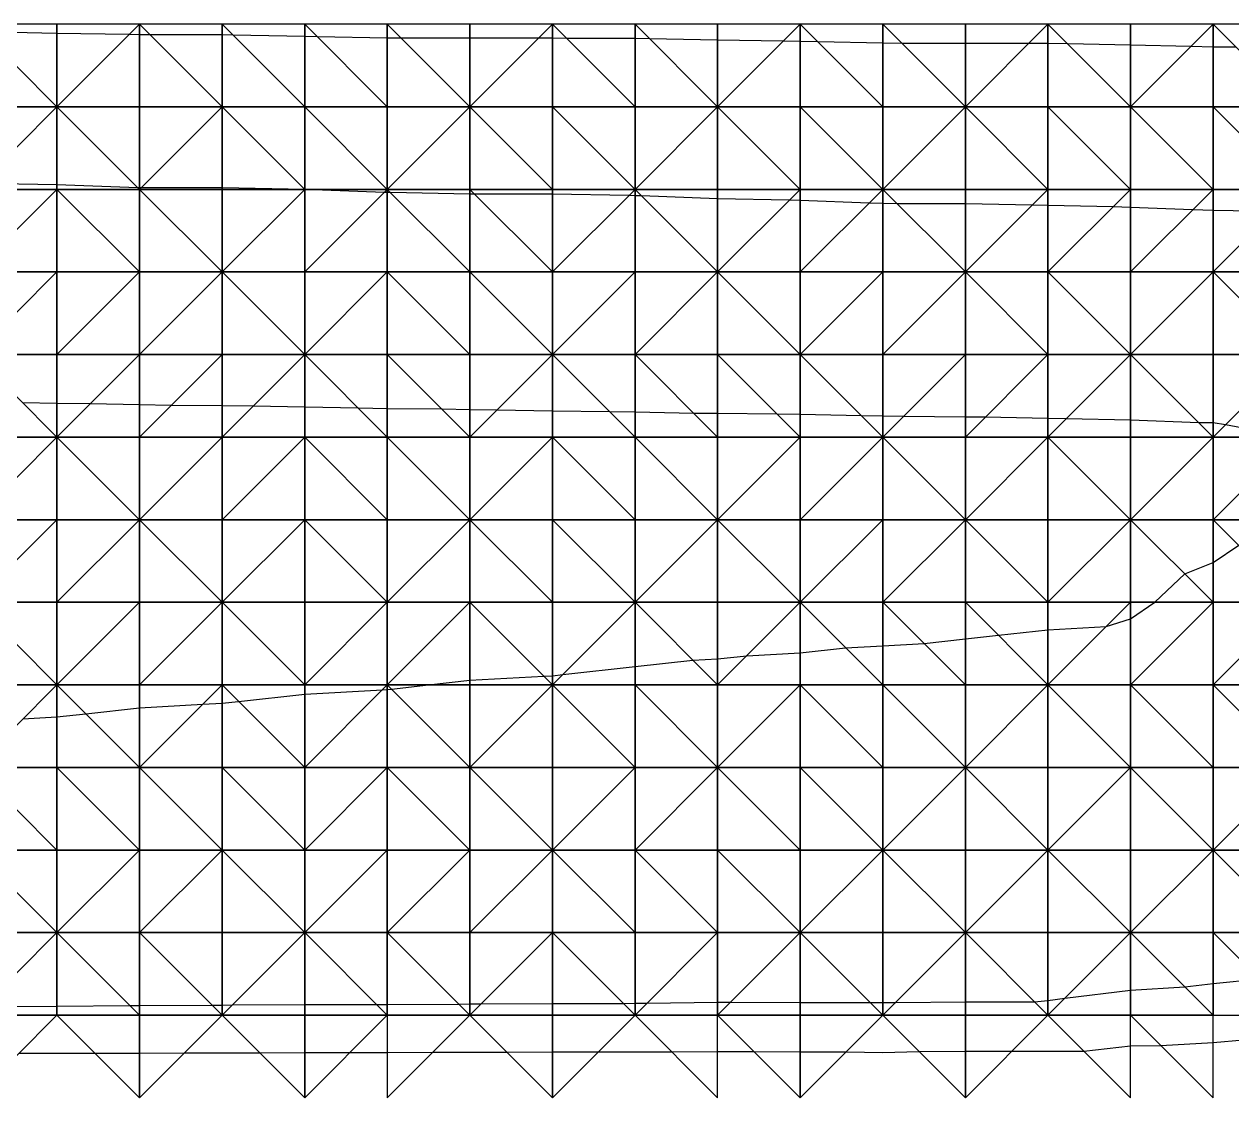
# Model space of a CAD drawing. Header units: metres. Extents: x 4732344 to 4732577, y 2266116 to 2266284.
# Drawn here: x 4732411.5 to 4732418.81, y 2266137.23 to 2266143.73 of the extents above; entities that cross this region are included whole.
import ezdxf

# ---------------------------------------------------------------- set-up
doc = ezdxf.new("R2010")
doc.units = ezdxf.units.M
doc.layers.add('TIN', color=5, linetype='Continuous')

msp = doc.modelspace()

# ---------------------------------------------------------------- linework, layer by layer
at = {"layer": 'lleno', "color": 3}
for points in [[(4732418.838, 2266143.591, 1327.8175), (4732418.698, 2266143.591, 1327.818), (4732418.5634, 2266143.5964, 1327.818), (4732418.198, 2266143.6035, 1327.8186), (4732417.818, 2266143.611, 1327.8192), (4732417.698, 2266143.6134, 1327.8194), (4732417.5804, 2266143.6134, 1327.8198), (4732417.198, 2266143.6134, 1327.821), (4732416.8156, 2266143.6134, 1327.8221), (4732416.698, 2266143.6156, 1327.8223), (4732416.3058, 2266143.6232, 1327.8228), (4732416.198, 2266143.6252, 1327.823), (4732416.0942, 2266143.6272, 1327.8232), (4732415.698, 2266143.6348, 1327.8238), (4732415.2862, 2266143.6428, 1327.8245), (4732415.198, 2266143.6445, 1327.8247), (4732414.7845, 2266143.6445, 1327.8261), (4732414.698, 2266143.6461, 1327.8262), (4732414.6131, 2266143.6461, 1327.8265), (4732414.198, 2266143.6461, 1327.8279), (4732413.7829, 2266143.6461, 1327.8292), (4732413.698, 2266143.6461, 1327.8294), (4732413.2749, 2266143.6541, 1327.83), (4732413.198, 2266143.6569, 1327.83), (4732412.764, 2266143.665, 1327.8308), (4732412.698, 2266143.6662, 1327.8309), (4732412.2628, 2266143.6662, 1327.8325), (4732412.198, 2266143.6662, 1327.8328), (4732412.1344, 2266143.6674, 1327.8329), (4732411.698, 2266143.6754, 1327.8338), (4732411.2452, 2266143.6838, 1327.8347)], [(4732419.0634, 2266142.5964, 1328.0058), (4732418.698, 2266142.6035, 1328.0064), (4732418.573, 2266142.606, 1328.0066), (4732418.198, 2266142.621, 1328.0065), (4732418.0922, 2266142.6252, 1328.0064), (4732417.698, 2266142.633, 1328.007), (4732417.6018, 2266142.6348, 1328.0071), (4732417.198, 2266142.6428, 1328.0076), (4732416.7862, 2266142.6428, 1328.0089), (4732416.698, 2266142.6445, 1328.009), (4732416.6147, 2266142.6477, 1328.009), (4732416.198, 2266142.6637, 1328.0088), (4732416.132, 2266142.665, 1328.0089), (4732415.698, 2266142.6733, 1328.0097), (4732415.238, 2266142.691, 1328.0096), (4732415.198, 2266142.6925, 1328.0096), (4732415.1603, 2266142.6933, 1328.0097), (4732414.698, 2266142.7022, 1328.0104), (4732414.2268, 2266142.7022, 1328.0119), (4732414.198, 2266142.7027, 1328.0119), (4732413.7172, 2266142.7118, 1328.0126), (4732413.698, 2266142.7125, 1328.0126), (4732413.6798, 2266142.7128, 1328.0126), (4732413.198, 2266142.731, 1328.0125), (4732412.698, 2266142.7403, 1328.0133), (4732412.2073, 2266142.7403, 1328.0151), (4732412.198, 2266142.7403, 1328.0152), (4732412.1886, 2266142.7404, 1328.0152), (4732411.698, 2266142.7583, 1328.0154), (4732411.2337, 2266142.7667, 1328.0161)], [(4732419.1702, 2266141.231, 1328.3276), (4732418.7726, 2266141.3056, 1328.3222), (4732418.698, 2266141.3169, 1328.3214), (4732418.6113, 2266141.3177, 1328.3216), (4732418.198, 2266141.3339, 1328.3214), (4732417.8086, 2266141.3416, 1328.3219), (4732417.698, 2266141.3437, 1328.3221), (4732417.3182, 2266141.3512, 1328.3226), (4732417.198, 2266141.3524, 1328.3229), (4732416.823, 2266141.356, 1328.3237), (4732416.698, 2266141.3585, 1328.3239), (4732416.5693, 2266141.3597, 1328.3241), (4732416.198, 2266141.3669, 1328.3246), (4732416.0594, 2266141.3696, 1328.3248), (4732415.698, 2266141.3732, 1328.3257), (4732415.5544, 2266141.3746, 1328.326), (4732415.198, 2266141.3815, 1328.3265), (4732415.0445, 2266141.3845, 1328.3267), (4732414.698, 2266141.3879, 1328.3275), (4732414.3615, 2266141.3945, 1328.3279), (4732414.198, 2266141.396, 1328.3283), (4732414.0297, 2266141.3993, 1328.3285), (4732413.698, 2266141.4026, 1328.3292), (4732413.523, 2266141.406, 1328.3295), (4732413.198, 2266141.4124, 1328.3299), (4732412.8855, 2266141.4185, 1328.3303), (4732412.698, 2266141.4203, 1328.3308), (4732412.3903, 2266141.4233, 1328.3316), (4732412.198, 2266141.4271, 1328.3318), (4732411.8999, 2266141.4329, 1328.3322), (4732411.698, 2266141.4349, 1328.3327), (4732411.4901, 2266141.4389, 1328.333)], [(4732418.3451, 2266140.231, 1328.3041), (4732418.5266, 2266140.4024, 1328.3098), (4732418.698, 2266140.471, 1328.3117), (4732418.8528, 2266140.5762, 1328.3151)], [(4732411.4921, 2266139.5251, 1328.2996), (4732411.698, 2266139.5366, 1328.2994), (4732411.873, 2266139.556, 1328.2996), (4732412.198, 2266139.5921, 1328.2999), (4732412.5804, 2266139.6134, 1328.2995), (4732412.698, 2266139.6199, 1328.2994), (4732412.798, 2266139.631, 1328.2995), (4732413.198, 2266139.6754, 1328.2998), (4732413.6686, 2266139.7016, 1328.2993), (4732413.698, 2266139.7032, 1328.2993), (4732413.723, 2266139.706, 1328.2993), (4732413.948, 2266139.731, 1328.2995), (4732414.198, 2266139.7588, 1328.2998), (4732414.6454, 2266139.7836, 1328.2993), (4732414.698, 2266139.7866, 1328.2992), (4732414.7605, 2266139.7935, 1328.2993), (4732415.198, 2266139.8421, 1328.2997), (4732415.548, 2266139.881, 1328.3), (4732415.698, 2266139.8889, 1328.2999), (4732415.8745, 2266139.9075, 1328.3), (4732416.198, 2266139.9254, 1328.2996), (4732416.473, 2266139.956, 1328.2999), (4732416.698, 2266139.9678, 1328.2996), (4732416.948, 2266139.981, 1328.2993), (4732417.198, 2266140.0088, 1328.2996), (4732417.398, 2266140.031, 1328.2998), (4732417.698, 2266140.0643, 1328.3001), (4732418.0509, 2266140.0839, 1328.2997), (4732418.198, 2266140.131, 1328.3009), (4732418.3451, 2266140.231, 1328.3041)], [(4732411.2509, 2266137.7839, 1328.0581), (4732411.698, 2266137.7866, 1328.0566), (4732412.1399, 2266137.7891, 1328.0552), (4732412.198, 2266137.7895, 1328.055), (4732412.637, 2266137.792, 1328.0536), (4732412.698, 2266137.7928, 1328.0534), (4732412.7601, 2266137.7931, 1328.0532), (4732413.198, 2266137.7957, 1328.0518), (4732413.6333, 2266137.7957, 1328.0505), (4732413.698, 2266137.7965, 1328.0503), (4732414.13, 2266137.799, 1328.0489), (4732414.198, 2266137.7995, 1328.0487), (4732414.2673, 2266137.8003, 1328.0484), (4732414.698, 2266137.8029, 1328.047), (4732415.1261, 2266137.8029, 1328.0457), (4732415.198, 2266137.8033, 1328.0455), (4732415.2712, 2266137.8042, 1328.0452), (4732415.698, 2266137.8093, 1328.0438), (4732415.7773, 2266137.8103, 1328.0435), (4732416.198, 2266137.8077, 1328.0422), (4732416.6213, 2266137.8077, 1328.0409), (4732416.698, 2266137.8082, 1328.0407), (4732416.7761, 2266137.8091, 1328.0404), (4732417.198, 2266137.8117, 1328.0391), (4732417.6173, 2266137.8117, 1328.0378), (4732417.698, 2266137.8213, 1328.0373), (4732417.8012, 2266137.8342, 1328.0367), (4732418.198, 2266137.8838, 1328.0345), (4732418.5269, 2266137.9021, 1328.0331), (4732418.698, 2266137.9236, 1328.0321), (4732418.9784, 2266137.9506, 1328.0307)], [(4732411.4679, 2266137.5009, 1327.9634), (4732411.698, 2266137.5009, 1327.9627), (4732411.9281, 2266137.5009, 1327.9619), (4732412.198, 2266137.5024, 1327.9611), (4732412.471, 2266137.504, 1327.9602), (4732412.698, 2266137.504, 1327.9595), (4732412.925, 2266137.504, 1327.9588), (4732413.198, 2266137.5056, 1327.9579), (4732413.4726, 2266137.5056, 1327.9571), (4732413.698, 2266137.5056, 1327.9564), (4732413.9742, 2266137.5072, 1327.9555), (4732414.198, 2266137.5072, 1327.9548), (4732414.4218, 2266137.5072, 1327.9541), (4732414.698, 2266137.5088, 1327.9532), (4732414.9758, 2266137.5088, 1327.9524), (4732415.198, 2266137.5088, 1327.9517), (4732415.4202, 2266137.5088, 1327.951), (4732415.698, 2266137.5121, 1327.9501), (4732415.9182, 2266137.5108, 1327.9494), (4732416.198, 2266137.5091, 1327.9485), (4732416.4761, 2266137.5091, 1327.9476), (4732416.698, 2266137.5064, 1327.947), (4732416.9173, 2266137.5117, 1327.9462), (4732417.198, 2266137.5134, 1327.9453), (4732417.4804, 2266137.5134, 1327.9444), (4732417.698, 2266137.5134, 1327.9438), (4732417.9156, 2266137.5134, 1327.9431), (4732418.198, 2266137.5468, 1327.9415), (4732418.381, 2266137.548, 1327.9409), (4732418.698, 2266137.5655, 1327.9396), (4732419.0654, 2266137.5984, 1327.9378)]]:
    msp.add_polyline3d(points, dxfattribs=at)
at = {"layer": 'TIN', "color": 5}
for points in [[(4732411.698, 2266143.231, 0.148), (4732411.698, 2266143.731, 0.094), (4732411.198, 2266143.731, 0.095)], [(4732411.198, 2266143.731, 0.095), (4732411.198, 2266143.231, 0.15), (4732411.698, 2266143.231, 0.148)], [(4732411.698, 2266143.731, 0.094), (4732411.698, 2266143.231, 0.148), (4732412.198, 2266143.731, 0.093)], [(4732412.198, 2266143.731, 0.093), (4732411.698, 2266143.231, 0.148), (4732412.198, 2266143.231, 0.147)], [(4732412.198, 2266143.231, 0.147), (4732412.698, 2266143.231, 0.147), (4732412.198, 2266143.731, 0.093)], [(4732412.698, 2266143.231, 0.147), (4732412.698, 2266143.731, 0.093), (4732412.198, 2266143.731, 0.093)], [(4732413.198, 2266143.231, 0.146), (4732413.198, 2266143.731, 0.092), (4732412.698, 2266143.731, 0.093)], [(4732412.698, 2266143.731, 0.093), (4732412.698, 2266143.231, 0.147), (4732413.198, 2266143.231, 0.146)], [(4732413.698, 2266143.231, 0.144), (4732413.698, 2266143.731, 0.091), (4732413.198, 2266143.731, 0.092)], [(4732413.698, 2266143.231, 0.144), (4732413.198, 2266143.731, 0.092), (4732413.198, 2266143.231, 0.146)], [(4732414.198, 2266143.731, 0.091), (4732413.698, 2266143.731, 0.091), (4732414.198, 2266143.231, 0.144)], [(4732413.698, 2266143.731, 0.091), (4732413.698, 2266143.231, 0.144), (4732414.198, 2266143.231, 0.144)], [(4732414.698, 2266143.731, 0.091), (4732414.198, 2266143.731, 0.091), (4732414.198, 2266143.231, 0.144)], [(4732414.698, 2266143.231, 0.144), (4732414.698, 2266143.731, 0.091), (4732414.198, 2266143.231, 0.144)], [(4732415.198, 2266143.231, 0.143), (4732415.198, 2266143.731, 0.091), (4732414.698, 2266143.731, 0.091)], [(4732415.198, 2266143.231, 0.143), (4732414.698, 2266143.731, 0.091), (4732414.698, 2266143.231, 0.144)], [(4732415.198, 2266143.731, 0.091), (4732415.198, 2266143.231, 0.143), (4732415.698, 2266143.231, 0.142)], [(4732415.698, 2266143.731, 0.09), (4732415.198, 2266143.731, 0.091), (4732415.698, 2266143.231, 0.142)], [(4732416.198, 2266143.231, 0.141), (4732416.198, 2266143.731, 0.089), (4732415.698, 2266143.231, 0.142)], [(4732415.698, 2266143.231, 0.142), (4732416.198, 2266143.731, 0.089), (4732415.698, 2266143.731, 0.09)], [(4732416.698, 2266143.231, 0.14), (4732416.198, 2266143.731, 0.089), (4732416.198, 2266143.231, 0.141)], [(4732416.698, 2266143.731, 0.088), (4732416.198, 2266143.731, 0.089), (4732416.698, 2266143.231, 0.14)], [(4732417.198, 2266143.231, 0.139), (4732417.198, 2266143.731, 0.088), (4732416.698, 2266143.731, 0.088)], [(4732416.698, 2266143.731, 0.088), (4732416.698, 2266143.231, 0.14), (4732417.198, 2266143.231, 0.139)], [(4732417.698, 2266143.231, 0.139), (4732417.698, 2266143.731, 0.088), (4732417.198, 2266143.231, 0.139)], [(4732417.698, 2266143.731, 0.088), (4732417.198, 2266143.731, 0.088), (4732417.198, 2266143.231, 0.139)], [(4732418.198, 2266143.731, 0.087), (4732417.698, 2266143.731, 0.088), (4732418.198, 2266143.231, 0.138)], [(4732418.198, 2266143.231, 0.138), (4732417.698, 2266143.731, 0.088), (4732417.698, 2266143.231, 0.139)], [(4732418.698, 2266143.731, 0.086), (4732418.198, 2266143.231, 0.138), (4732418.698, 2266143.231, 0.136)], [(4732418.198, 2266143.731, 0.087), (4732418.198, 2266143.231, 0.138), (4732418.698, 2266143.731, 0.086)], [(4732418.698, 2266143.731, 0.086), (4732419.198, 2266143.231, 0.136), (4732419.198, 2266143.731, 0.086)], [(4732418.698, 2266143.231, 0.136), (4732419.198, 2266143.231, 0.136), (4732418.698, 2266143.731, 0.086)], [(4732411.698, 2266143.231, 0.148), (4732411.198, 2266142.731, 0.204), (4732411.698, 2266142.731, 0.203)], [(4732411.698, 2266143.231, 0.148), (4732411.198, 2266143.231, 0.15), (4732411.198, 2266142.731, 0.204)], [(4732411.698, 2266142.731, 0.203), (4732412.198, 2266142.731, 0.201), (4732411.698, 2266143.231, 0.148)], [(4732412.198, 2266142.731, 0.201), (4732412.198, 2266143.231, 0.147), (4732411.698, 2266143.231, 0.148)], [(4732412.698, 2266143.231, 0.147), (4732412.198, 2266142.731, 0.201), (4732412.698, 2266142.731, 0.201)], [(4732412.698, 2266143.231, 0.147), (4732412.198, 2266143.231, 0.147), (4732412.198, 2266142.731, 0.201)], [(4732412.698, 2266142.731, 0.201), (4732413.198, 2266142.731, 0.2), (4732412.698, 2266143.231, 0.147)], [(4732413.198, 2266142.731, 0.2), (4732413.198, 2266143.231, 0.146), (4732412.698, 2266143.231, 0.147)], [(4732413.698, 2266142.731, 0.198), (4732413.198, 2266143.231, 0.146), (4732413.198, 2266142.731, 0.2)], [(4732413.698, 2266142.731, 0.198), (4732413.698, 2266143.231, 0.144), (4732413.198, 2266143.231, 0.146)], [(4732413.698, 2266143.231, 0.144), (4732413.698, 2266142.731, 0.198), (4732414.198, 2266143.231, 0.144)], [(4732414.198, 2266143.231, 0.144), (4732413.698, 2266142.731, 0.198), (4732414.198, 2266142.731, 0.197)], [(4732414.198, 2266143.231, 0.144), (4732414.198, 2266142.731, 0.197), (4732414.698, 2266142.731, 0.197)], [(4732414.198, 2266143.231, 0.144), (4732414.698, 2266142.731, 0.197), (4732414.698, 2266143.231, 0.144)], [(4732415.198, 2266142.731, 0.196), (4732415.198, 2266143.231, 0.143), (4732414.698, 2266143.231, 0.144)], [(4732414.698, 2266143.231, 0.144), (4732414.698, 2266142.731, 0.197), (4732415.198, 2266142.731, 0.196)], [(4732415.198, 2266143.231, 0.143), (4732415.198, 2266142.731, 0.196), (4732415.698, 2266143.231, 0.142)], [(4732415.698, 2266143.231, 0.142), (4732415.198, 2266142.731, 0.196), (4732415.698, 2266142.731, 0.194)], [(4732416.198, 2266142.731, 0.193), (4732416.198, 2266143.231, 0.141), (4732415.698, 2266143.231, 0.142)], [(4732415.698, 2266143.231, 0.142), (4732415.698, 2266142.731, 0.194), (4732416.198, 2266142.731, 0.193)], [(4732416.698, 2266142.731, 0.191), (4732416.198, 2266143.231, 0.141), (4732416.198, 2266142.731, 0.193)], [(4732416.698, 2266142.731, 0.191), (4732416.698, 2266143.231, 0.14), (4732416.198, 2266143.231, 0.141)], [(4732416.698, 2266143.231, 0.14), (4732416.698, 2266142.731, 0.191), (4732417.198, 2266143.231, 0.139)], [(4732417.198, 2266143.231, 0.139), (4732416.698, 2266142.731, 0.191), (4732417.198, 2266142.731, 0.191)], [(4732417.198, 2266142.731, 0.191), (4732417.698, 2266142.731, 0.19), (4732417.198, 2266143.231, 0.139)], [(4732417.198, 2266143.231, 0.139), (4732417.698, 2266142.731, 0.19), (4732417.698, 2266143.231, 0.139)], [(4732418.198, 2266142.731, 0.189), (4732418.198, 2266143.231, 0.138), (4732417.698, 2266143.231, 0.139)], [(4732417.698, 2266143.231, 0.139), (4732417.698, 2266142.731, 0.19), (4732418.198, 2266142.731, 0.189)], [(4732418.698, 2266143.231, 0.136), (4732418.198, 2266143.231, 0.138), (4732418.698, 2266142.731, 0.187)], [(4732418.198, 2266143.231, 0.138), (4732418.198, 2266142.731, 0.189), (4732418.698, 2266142.731, 0.187)], [(4732419.198, 2266142.731, 0.186), (4732419.198, 2266143.231, 0.136), (4732418.698, 2266143.231, 0.136)], [(4732418.698, 2266143.231, 0.136), (4732418.698, 2266142.731, 0.187), (4732419.198, 2266142.731, 0.186)], [(4732411.198, 2266142.231, 0.259), (4732411.698, 2266142.231, 0.257), (4732411.698, 2266142.731, 0.203)], [(4732411.698, 2266142.731, 0.203), (4732411.198, 2266142.731, 0.204), (4732411.198, 2266142.231, 0.259)], [(4732411.698, 2266142.731, 0.203), (4732411.698, 2266142.231, 0.257), (4732412.198, 2266142.231, 0.256)], [(4732412.198, 2266142.231, 0.256), (4732412.198, 2266142.731, 0.201), (4732411.698, 2266142.731, 0.203)], [(4732412.198, 2266142.731, 0.201), (4732412.198, 2266142.231, 0.256), (4732412.698, 2266142.231, 0.255)], [(4732412.698, 2266142.731, 0.201), (4732412.198, 2266142.731, 0.201), (4732412.698, 2266142.231, 0.255)], [(4732412.698, 2266142.231, 0.255), (4732413.198, 2266142.731, 0.2), (4732412.698, 2266142.731, 0.201)], [(4732413.198, 2266142.231, 0.253), (4732413.198, 2266142.731, 0.2), (4732412.698, 2266142.231, 0.255)], [(4732413.698, 2266142.731, 0.198), (4732413.198, 2266142.231, 0.253), (4732413.698, 2266142.231, 0.252)], [(4732413.698, 2266142.731, 0.198), (4732413.198, 2266142.731, 0.2), (4732413.198, 2266142.231, 0.253)], [(4732414.198, 2266142.231, 0.25), (4732414.198, 2266142.731, 0.197), (4732413.698, 2266142.731, 0.198)], [(4732413.698, 2266142.231, 0.252), (4732414.198, 2266142.231, 0.25), (4732413.698, 2266142.731, 0.198)], [(4732414.198, 2266142.731, 0.197), (4732414.198, 2266142.231, 0.25), (4732414.698, 2266142.231, 0.249)], [(4732414.698, 2266142.231, 0.249), (4732414.698, 2266142.731, 0.197), (4732414.198, 2266142.731, 0.197)], [(4732415.198, 2266142.731, 0.196), (4732414.698, 2266142.731, 0.197), (4732414.698, 2266142.231, 0.249)], [(4732414.698, 2266142.231, 0.249), (4732415.198, 2266142.231, 0.248), (4732415.198, 2266142.731, 0.196)], [(4732415.698, 2266142.731, 0.194), (4732415.198, 2266142.731, 0.196), (4732415.698, 2266142.231, 0.246)], [(4732415.698, 2266142.231, 0.246), (4732415.198, 2266142.731, 0.196), (4732415.198, 2266142.231, 0.248)], [(4732416.198, 2266142.731, 0.193), (4732415.698, 2266142.731, 0.194), (4732415.698, 2266142.231, 0.246)], [(4732416.198, 2266142.231, 0.245), (4732416.198, 2266142.731, 0.193), (4732415.698, 2266142.231, 0.246)], [(4732416.198, 2266142.231, 0.245), (4732416.698, 2266142.231, 0.243), (4732416.698, 2266142.731, 0.191)], [(4732416.698, 2266142.731, 0.191), (4732416.198, 2266142.731, 0.193), (4732416.198, 2266142.231, 0.245)], [(4732416.698, 2266142.231, 0.243), (4732417.198, 2266142.231, 0.242), (4732416.698, 2266142.731, 0.191)], [(4732416.698, 2266142.731, 0.191), (4732417.198, 2266142.231, 0.242), (4732417.198, 2266142.731, 0.191)], [(4732417.698, 2266142.231, 0.241), (4732417.698, 2266142.731, 0.19), (4732417.198, 2266142.231, 0.242)], [(4732417.198, 2266142.231, 0.242), (4732417.698, 2266142.731, 0.19), (4732417.198, 2266142.731, 0.191)], [(4732418.198, 2266142.731, 0.189), (4732417.698, 2266142.731, 0.19), (4732417.698, 2266142.231, 0.241)], [(4732418.198, 2266142.731, 0.189), (4732417.698, 2266142.231, 0.241), (4732418.198, 2266142.231, 0.239)], [(4732418.698, 2266142.731, 0.187), (4732418.198, 2266142.731, 0.189), (4732418.198, 2266142.231, 0.239)], [(4732418.198, 2266142.231, 0.239), (4732418.698, 2266142.231, 0.238), (4732418.698, 2266142.731, 0.187)], [(4732419.198, 2266142.731, 0.186), (4732418.698, 2266142.231, 0.238), (4732419.198, 2266142.231, 0.232)], [(4732419.198, 2266142.731, 0.186), (4732418.698, 2266142.731, 0.187), (4732418.698, 2266142.231, 0.238)], [(4732411.698, 2266141.731, 0.339), (4732411.698, 2266142.231, 0.257), (4732411.198, 2266141.731, 0.341)], [(4732411.698, 2266142.231, 0.257), (4732411.198, 2266142.231, 0.259), (4732411.198, 2266141.731, 0.341)], [(4732412.198, 2266142.231, 0.256), (4732411.698, 2266142.231, 0.257), (4732411.698, 2266141.731, 0.339)], [(4732411.698, 2266141.731, 0.339), (4732412.198, 2266141.731, 0.338), (4732412.198, 2266142.231, 0.256)], [(4732412.198, 2266141.731, 0.338), (4732412.698, 2266141.731, 0.336), (4732412.698, 2266142.231, 0.255)], [(4732412.698, 2266142.231, 0.255), (4732412.198, 2266142.231, 0.256), (4732412.198, 2266141.731, 0.338)], [(4732412.698, 2266141.731, 0.336), (4732413.198, 2266141.731, 0.335), (4732412.698, 2266142.231, 0.255)], [(4732412.698, 2266142.231, 0.255), (4732413.198, 2266141.731, 0.335), (4732413.198, 2266142.231, 0.253)], [(4732413.698, 2266142.231, 0.252), (4732413.198, 2266142.231, 0.253), (4732413.198, 2266141.731, 0.335)], [(4732413.198, 2266141.731, 0.335), (4732413.698, 2266141.731, 0.333), (4732413.698, 2266142.231, 0.252)], [(4732413.698, 2266142.231, 0.252), (4732413.698, 2266141.731, 0.333), (4732414.198, 2266141.731, 0.331)], [(4732414.198, 2266141.731, 0.331), (4732414.198, 2266142.231, 0.25), (4732413.698, 2266142.231, 0.252)], [(4732414.698, 2266142.231, 0.249), (4732414.198, 2266142.231, 0.25), (4732414.698, 2266141.731, 0.33)], [(4732414.198, 2266142.231, 0.25), (4732414.198, 2266141.731, 0.331), (4732414.698, 2266141.731, 0.33)], [(4732414.698, 2266141.731, 0.33), (4732415.198, 2266142.231, 0.248), (4732414.698, 2266142.231, 0.249)], [(4732414.698, 2266141.731, 0.33), (4732415.198, 2266141.731, 0.328), (4732415.198, 2266142.231, 0.248)], [(4732415.698, 2266141.731, 0.327), (4732415.698, 2266142.231, 0.246), (4732415.198, 2266141.731, 0.328)], [(4732415.198, 2266141.731, 0.328), (4732415.698, 2266142.231, 0.246), (4732415.198, 2266142.231, 0.248)], [(4732415.698, 2266142.231, 0.246), (4732416.198, 2266141.731, 0.325), (4732416.198, 2266142.231, 0.245)], [(4732415.698, 2266142.231, 0.246), (4732415.698, 2266141.731, 0.327), (4732416.198, 2266141.731, 0.325)], [(4732416.698, 2266141.731, 0.324), (4732416.698, 2266142.231, 0.243), (4732416.198, 2266141.731, 0.325)], [(4732416.198, 2266141.731, 0.325), (4732416.698, 2266142.231, 0.243), (4732416.198, 2266142.231, 0.245)], [(4732417.198, 2266142.231, 0.242), (4732416.698, 2266142.231, 0.243), (4732416.698, 2266141.731, 0.324)], [(4732417.198, 2266142.231, 0.242), (4732416.698, 2266141.731, 0.324), (4732417.198, 2266141.731, 0.322)], [(4732417.698, 2266141.731, 0.321), (4732417.198, 2266142.231, 0.242), (4732417.198, 2266141.731, 0.322)], [(4732417.698, 2266142.231, 0.241), (4732417.198, 2266142.231, 0.242), (4732417.698, 2266141.731, 0.321)], [(4732417.698, 2266142.231, 0.241), (4732417.698, 2266141.731, 0.321), (4732418.198, 2266141.731, 0.319)], [(4732418.198, 2266142.231, 0.239), (4732417.698, 2266142.231, 0.241), (4732418.198, 2266141.731, 0.319)], [(4732418.698, 2266141.731, 0.318), (4732418.698, 2266142.231, 0.238), (4732418.198, 2266141.731, 0.319)], [(4732418.198, 2266141.731, 0.319), (4732418.698, 2266142.231, 0.238), (4732418.198, 2266142.231, 0.239)], [(4732418.698, 2266141.731, 0.318), (4732419.198, 2266141.731, 0.303), (4732418.698, 2266142.231, 0.238)], [(4732419.198, 2266141.731, 0.303), (4732419.198, 2266142.231, 0.232), (4732418.698, 2266142.231, 0.238)], [(4732411.198, 2266141.731, 0.341), (4732411.698, 2266141.231, 0.442), (4732411.698, 2266141.731, 0.339)], [(4732411.198, 2266141.231, 0.443), (4732411.698, 2266141.231, 0.442), (4732411.198, 2266141.731, 0.341)], [(4732412.198, 2266141.231, 0.44), (4732412.198, 2266141.731, 0.338), (4732411.698, 2266141.231, 0.442)], [(4732411.698, 2266141.231, 0.442), (4732412.198, 2266141.731, 0.338), (4732411.698, 2266141.731, 0.339)], [(4732412.698, 2266141.731, 0.336), (4732412.198, 2266141.231, 0.44), (4732412.698, 2266141.231, 0.439)], [(4732412.698, 2266141.731, 0.336), (4732412.198, 2266141.731, 0.338), (4732412.198, 2266141.231, 0.44)], [(4732412.698, 2266141.231, 0.439), (4732413.198, 2266141.231, 0.437), (4732413.198, 2266141.731, 0.335)], [(4732413.198, 2266141.731, 0.335), (4732412.698, 2266141.731, 0.336), (4732412.698, 2266141.231, 0.439)], [(4732413.198, 2266141.731, 0.335), (4732413.698, 2266141.231, 0.435), (4732413.698, 2266141.731, 0.333)], [(4732413.198, 2266141.231, 0.437), (4732413.698, 2266141.231, 0.435), (4732413.198, 2266141.731, 0.335)], [(4732413.698, 2266141.731, 0.333), (4732413.698, 2266141.231, 0.435), (4732414.198, 2266141.231, 0.434)], [(4732414.198, 2266141.231, 0.434), (4732414.198, 2266141.731, 0.331), (4732413.698, 2266141.731, 0.333)], [(4732414.198, 2266141.731, 0.331), (4732414.198, 2266141.231, 0.434), (4732414.698, 2266141.731, 0.33)], [(4732414.198, 2266141.231, 0.434), (4732414.698, 2266141.231, 0.432), (4732414.698, 2266141.731, 0.33)], [(4732415.198, 2266141.231, 0.431), (4732415.198, 2266141.731, 0.328), (4732414.698, 2266141.731, 0.33)], [(4732414.698, 2266141.731, 0.33), (4732414.698, 2266141.231, 0.432), (4732415.198, 2266141.231, 0.431)], [(4732415.698, 2266141.231, 0.429), (4732415.698, 2266141.731, 0.327), (4732415.198, 2266141.731, 0.328)], [(4732415.198, 2266141.731, 0.328), (4732415.198, 2266141.231, 0.431), (4732415.698, 2266141.231, 0.429)], [(4732416.198, 2266141.231, 0.428), (4732415.698, 2266141.731, 0.327), (4732415.698, 2266141.231, 0.429)], [(4732416.198, 2266141.731, 0.325), (4732415.698, 2266141.731, 0.327), (4732416.198, 2266141.231, 0.428)], [(4732416.698, 2266141.731, 0.324), (4732416.198, 2266141.731, 0.325), (4732416.698, 2266141.231, 0.426)], [(4732416.198, 2266141.731, 0.325), (4732416.198, 2266141.231, 0.428), (4732416.698, 2266141.231, 0.426)], [(4732417.198, 2266141.731, 0.322), (4732416.698, 2266141.731, 0.324), (4732416.698, 2266141.231, 0.426)], [(4732416.698, 2266141.231, 0.426), (4732417.198, 2266141.231, 0.425), (4732417.198, 2266141.731, 0.322)], [(4732417.198, 2266141.231, 0.425), (4732417.698, 2266141.231, 0.423), (4732417.698, 2266141.731, 0.321)], [(4732417.198, 2266141.731, 0.322), (4732417.198, 2266141.231, 0.425), (4732417.698, 2266141.731, 0.321)], [(4732418.198, 2266141.731, 0.319), (4732417.698, 2266141.731, 0.321), (4732417.698, 2266141.231, 0.423)], [(4732418.198, 2266141.731, 0.319), (4732417.698, 2266141.231, 0.423), (4732418.198, 2266141.231, 0.421)], [(4732418.198, 2266141.731, 0.319), (4732418.698, 2266141.231, 0.417), (4732418.698, 2266141.731, 0.318)], [(4732418.198, 2266141.231, 0.421), (4732418.698, 2266141.231, 0.417), (4732418.198, 2266141.731, 0.319)], [(4732418.698, 2266141.231, 0.417), (4732419.198, 2266141.731, 0.303), (4732418.698, 2266141.731, 0.318)], [(4732418.698, 2266141.231, 0.417), (4732419.198, 2266141.231, 0.399), (4732419.198, 2266141.731, 0.303)], [(4732411.698, 2266140.731, 0.443), (4732411.698, 2266141.231, 0.442), (4732411.198, 2266140.731, 0.445)], [(4732411.198, 2266140.731, 0.445), (4732411.698, 2266141.231, 0.442), (4732411.198, 2266141.231, 0.443)], [(4732411.698, 2266140.731, 0.443), (4732412.198, 2266140.731, 0.442), (4732411.698, 2266141.231, 0.442)], [(4732411.698, 2266141.231, 0.442), (4732412.198, 2266140.731, 0.442), (4732412.198, 2266141.231, 0.44)], [(4732412.698, 2266141.231, 0.439), (4732412.198, 2266141.231, 0.44), (4732412.198, 2266140.731, 0.442)], [(4732412.198, 2266140.731, 0.442), (4732412.698, 2266140.731, 0.44), (4732412.698, 2266141.231, 0.439)], [(4732412.698, 2266140.731, 0.44), (4732413.198, 2266140.731, 0.439), (4732413.198, 2266141.231, 0.437)], [(4732412.698, 2266141.231, 0.439), (4732412.698, 2266140.731, 0.44), (4732413.198, 2266141.231, 0.437)], [(4732413.698, 2266140.731, 0.437), (4732413.198, 2266141.231, 0.437), (4732413.198, 2266140.731, 0.439)], [(4732413.698, 2266140.731, 0.437), (4732413.698, 2266141.231, 0.435), (4732413.198, 2266141.231, 0.437)], [(4732414.198, 2266140.731, 0.435), (4732414.198, 2266141.231, 0.434), (4732413.698, 2266141.231, 0.435)], [(4732413.698, 2266141.231, 0.435), (4732413.698, 2266140.731, 0.437), (4732414.198, 2266140.731, 0.435)], [(4732414.698, 2266140.731, 0.434), (4732414.698, 2266141.231, 0.432), (4732414.198, 2266140.731, 0.435)], [(4732414.198, 2266140.731, 0.435), (4732414.698, 2266141.231, 0.432), (4732414.198, 2266141.231, 0.434)], [(4732414.698, 2266141.231, 0.432), (4732414.698, 2266140.731, 0.434), (4732415.198, 2266140.731, 0.432)], [(4732415.198, 2266140.731, 0.432), (4732415.198, 2266141.231, 0.431), (4732414.698, 2266141.231, 0.432)], [(4732415.198, 2266140.731, 0.432), (4732415.698, 2266140.731, 0.431), (4732415.198, 2266141.231, 0.431)], [(4732415.198, 2266141.231, 0.431), (4732415.698, 2266140.731, 0.431), (4732415.698, 2266141.231, 0.429)], [(4732415.698, 2266140.731, 0.431), (4732416.198, 2266141.231, 0.428), (4732415.698, 2266141.231, 0.429)], [(4732416.198, 2266140.731, 0.429), (4732416.198, 2266141.231, 0.428), (4732415.698, 2266140.731, 0.431)], [(4732416.698, 2266141.231, 0.426), (4732416.198, 2266140.731, 0.429), (4732416.698, 2266140.731, 0.428)], [(4732416.698, 2266141.231, 0.426), (4732416.198, 2266141.231, 0.428), (4732416.198, 2266140.731, 0.429)], [(4732416.698, 2266141.231, 0.426), (4732417.198, 2266140.731, 0.426), (4732417.198, 2266141.231, 0.425)], [(4732416.698, 2266140.731, 0.428), (4732417.198, 2266140.731, 0.426), (4732416.698, 2266141.231, 0.426)], [(4732417.198, 2266140.731, 0.426), (4732417.698, 2266141.231, 0.423), (4732417.198, 2266141.231, 0.425)], [(4732417.198, 2266140.731, 0.426), (4732417.698, 2266140.731, 0.425), (4732417.698, 2266141.231, 0.423)], [(4732417.698, 2266141.231, 0.423), (4732417.698, 2266140.731, 0.425), (4732418.198, 2266140.731, 0.423)], [(4732418.198, 2266141.231, 0.421), (4732417.698, 2266141.231, 0.423), (4732418.198, 2266140.731, 0.423)], [(4732418.198, 2266140.731, 0.423), (4732418.698, 2266140.731, 0.413), (4732418.698, 2266141.231, 0.417)], [(4732418.198, 2266140.731, 0.423), (4732418.698, 2266141.231, 0.417), (4732418.198, 2266141.231, 0.421)], [(4732419.198, 2266141.231, 0.399), (4732418.698, 2266141.231, 0.417), (4732418.698, 2266140.731, 0.413)], [(4732419.198, 2266140.731, 0.395), (4732419.198, 2266141.231, 0.399), (4732418.698, 2266140.731, 0.413)], [(4732411.198, 2266140.231, 0.427), (4732411.698, 2266140.231, 0.425), (4732411.698, 2266140.731, 0.443)], [(4732411.698, 2266140.731, 0.443), (4732411.198, 2266140.731, 0.445), (4732411.198, 2266140.231, 0.427)], [(4732411.698, 2266140.731, 0.443), (4732411.698, 2266140.231, 0.425), (4732412.198, 2266140.731, 0.442)], [(4732412.198, 2266140.731, 0.442), (4732411.698, 2266140.231, 0.425), (4732412.198, 2266140.231, 0.423)], [(4732412.198, 2266140.731, 0.442), (4732412.698, 2266140.231, 0.422), (4732412.698, 2266140.731, 0.44)], [(4732412.198, 2266140.231, 0.423), (4732412.698, 2266140.231, 0.422), (4732412.198, 2266140.731, 0.442)], [(4732413.198, 2266140.231, 0.42), (4732413.198, 2266140.731, 0.439), (4732412.698, 2266140.231, 0.422)], [(4732412.698, 2266140.231, 0.422), (4732413.198, 2266140.731, 0.439), (4732412.698, 2266140.731, 0.44)], [(4732413.698, 2266140.231, 0.419), (4732413.198, 2266140.731, 0.439), (4732413.198, 2266140.231, 0.42)], [(4732413.698, 2266140.231, 0.419), (4732413.698, 2266140.731, 0.437), (4732413.198, 2266140.731, 0.439)], [(4732413.698, 2266140.731, 0.437), (4732413.698, 2266140.231, 0.419), (4732414.198, 2266140.731, 0.435)], [(4732413.698, 2266140.231, 0.419), (4732414.198, 2266140.231, 0.417), (4732414.198, 2266140.731, 0.435)], [(4732414.698, 2266140.231, 0.416), (4732414.698, 2266140.731, 0.434), (4732414.198, 2266140.731, 0.435)], [(4732414.198, 2266140.731, 0.435), (4732414.198, 2266140.231, 0.417), (4732414.698, 2266140.231, 0.416)], [(4732414.698, 2266140.731, 0.434), (4732415.198, 2266140.231, 0.414), (4732415.198, 2266140.731, 0.432)], [(4732414.698, 2266140.231, 0.416), (4732415.198, 2266140.231, 0.414), (4732414.698, 2266140.731, 0.434)], [(4732415.198, 2266140.231, 0.414), (4732415.698, 2266140.731, 0.431), (4732415.198, 2266140.731, 0.432)], [(4732415.698, 2266140.231, 0.413), (4732415.698, 2266140.731, 0.431), (4732415.198, 2266140.231, 0.414)], [(4732416.198, 2266140.231, 0.411), (4732415.698, 2266140.731, 0.431), (4732415.698, 2266140.231, 0.413)], [(4732416.198, 2266140.731, 0.429), (4732415.698, 2266140.731, 0.431), (4732416.198, 2266140.231, 0.411)], [(4732416.698, 2266140.731, 0.428), (4732416.198, 2266140.731, 0.429), (4732416.198, 2266140.231, 0.411)], [(4732416.198, 2266140.231, 0.411), (4732416.698, 2266140.231, 0.41), (4732416.698, 2266140.731, 0.428)], [(4732417.198, 2266140.731, 0.426), (4732416.698, 2266140.231, 0.41), (4732417.198, 2266140.231, 0.408)], [(4732416.698, 2266140.731, 0.428), (4732416.698, 2266140.231, 0.41), (4732417.198, 2266140.731, 0.426)], [(4732417.198, 2266140.231, 0.408), (4732417.698, 2266140.231, 0.406), (4732417.198, 2266140.731, 0.426)], [(4732417.698, 2266140.231, 0.406), (4732417.698, 2266140.731, 0.425), (4732417.198, 2266140.731, 0.426)], [(4732418.198, 2266140.731, 0.423), (4732417.698, 2266140.231, 0.406), (4732418.198, 2266140.231, 0.405)], [(4732418.198, 2266140.731, 0.423), (4732417.698, 2266140.731, 0.425), (4732417.698, 2266140.231, 0.406)], [(4732418.198, 2266140.231, 0.405), (4732418.698, 2266140.231, 0.388), (4732418.198, 2266140.731, 0.423)], [(4732418.698, 2266140.231, 0.388), (4732418.698, 2266140.731, 0.413), (4732418.198, 2266140.731, 0.423)], [(4732418.698, 2266140.231, 0.388), (4732419.198, 2266140.231, 0.371), (4732418.698, 2266140.731, 0.413)], [(4732418.698, 2266140.731, 0.413), (4732419.198, 2266140.231, 0.371), (4732419.198, 2266140.731, 0.395)], [(4732411.698, 2266140.231, 0.425), (4732411.198, 2266140.231, 0.427), (4732411.698, 2266139.731, 0.407)], [(4732411.198, 2266140.231, 0.427), (4732411.198, 2266139.731, 0.408), (4732411.698, 2266139.731, 0.407)], [(4732411.698, 2266139.731, 0.407), (4732412.198, 2266139.731, 0.405), (4732412.198, 2266140.231, 0.423)], [(4732412.198, 2266140.231, 0.423), (4732411.698, 2266140.231, 0.425), (4732411.698, 2266139.731, 0.407)], [(4732412.198, 2266140.231, 0.423), (4732412.198, 2266139.731, 0.405), (4732412.698, 2266140.231, 0.422)], [(4732412.698, 2266140.231, 0.422), (4732412.198, 2266139.731, 0.405), (4732412.698, 2266139.731, 0.404)], [(4732412.698, 2266139.731, 0.404), (4732413.198, 2266139.731, 0.402), (4732412.698, 2266140.231, 0.422)], [(4732412.698, 2266140.231, 0.422), (4732413.198, 2266139.731, 0.402), (4732413.198, 2266140.231, 0.42)], [(4732413.198, 2266140.231, 0.42), (4732413.198, 2266139.731, 0.402), (4732413.698, 2266140.231, 0.419)], [(4732413.198, 2266139.731, 0.402), (4732413.698, 2266139.731, 0.401), (4732413.698, 2266140.231, 0.419)], [(4732414.198, 2266140.231, 0.417), (4732413.698, 2266139.731, 0.401), (4732414.198, 2266139.731, 0.399)], [(4732414.198, 2266140.231, 0.417), (4732413.698, 2266140.231, 0.419), (4732413.698, 2266139.731, 0.401)], [(4732414.198, 2266140.231, 0.417), (4732414.698, 2266139.731, 0.398), (4732414.698, 2266140.231, 0.416)], [(4732414.198, 2266139.731, 0.399), (4732414.698, 2266139.731, 0.398), (4732414.198, 2266140.231, 0.417)], [(4732415.198, 2266140.231, 0.414), (4732414.698, 2266139.731, 0.398), (4732415.198, 2266139.731, 0.396)], [(4732414.698, 2266140.231, 0.416), (4732414.698, 2266139.731, 0.398), (4732415.198, 2266140.231, 0.414)], [(4732415.198, 2266140.231, 0.414), (4732415.198, 2266139.731, 0.396), (4732415.698, 2266139.731, 0.394)], [(4732415.198, 2266140.231, 0.414), (4732415.698, 2266139.731, 0.394), (4732415.698, 2266140.231, 0.413)], [(4732415.698, 2266139.731, 0.394), (4732416.198, 2266139.731, 0.393), (4732416.198, 2266140.231, 0.411)], [(4732415.698, 2266140.231, 0.413), (4732415.698, 2266139.731, 0.394), (4732416.198, 2266140.231, 0.411)], [(4732416.698, 2266139.731, 0.391), (4732416.698, 2266140.231, 0.41), (4732416.198, 2266140.231, 0.411)], [(4732416.198, 2266140.231, 0.411), (4732416.198, 2266139.731, 0.393), (4732416.698, 2266139.731, 0.391)], [(4732416.698, 2266139.731, 0.391), (4732417.198, 2266139.731, 0.39), (4732416.698, 2266140.231, 0.41)], [(4732416.698, 2266140.231, 0.41), (4732417.198, 2266139.731, 0.39), (4732417.198, 2266140.231, 0.408)], [(4732417.198, 2266140.231, 0.408), (4732417.198, 2266139.731, 0.39), (4732417.698, 2266139.731, 0.388)], [(4732417.698, 2266139.731, 0.388), (4732417.698, 2266140.231, 0.406), (4732417.198, 2266140.231, 0.408)], [(4732417.698, 2266139.731, 0.388), (4732418.198, 2266139.731, 0.38), (4732418.198, 2266140.231, 0.405)], [(4732418.198, 2266140.231, 0.405), (4732417.698, 2266140.231, 0.406), (4732417.698, 2266139.731, 0.388)], [(4732418.698, 2266140.231, 0.388), (4732418.198, 2266139.731, 0.38), (4732418.698, 2266139.731, 0.362)], [(4732418.198, 2266140.231, 0.405), (4732418.198, 2266139.731, 0.38), (4732418.698, 2266140.231, 0.388)], [(4732419.198, 2266140.231, 0.371), (4732418.698, 2266139.731, 0.362), (4732419.198, 2266139.731, 0.346)], [(4732419.198, 2266140.231, 0.371), (4732418.698, 2266140.231, 0.388), (4732418.698, 2266139.731, 0.362)], [(4732411.198, 2266139.731, 0.408), (4732411.198, 2266139.231, 0.39), (4732411.698, 2266139.731, 0.407)], [(4732411.698, 2266139.731, 0.407), (4732411.198, 2266139.231, 0.39), (4732411.698, 2266139.231, 0.389)], [(4732411.698, 2266139.731, 0.407), (4732412.198, 2266139.231, 0.387), (4732412.198, 2266139.731, 0.405)], [(4732411.698, 2266139.731, 0.407), (4732411.698, 2266139.231, 0.389), (4732412.198, 2266139.231, 0.387)], [(4732412.698, 2266139.731, 0.404), (4732412.198, 2266139.731, 0.405), (4732412.198, 2266139.231, 0.387)], [(4732412.698, 2266139.231, 0.386), (4732412.698, 2266139.731, 0.404), (4732412.198, 2266139.231, 0.387)], [(4732413.198, 2266139.231, 0.384), (4732413.198, 2266139.731, 0.402), (4732412.698, 2266139.731, 0.404)], [(4732413.198, 2266139.231, 0.384), (4732412.698, 2266139.731, 0.404), (4732412.698, 2266139.231, 0.386)], [(4732413.198, 2266139.731, 0.402), (4732413.198, 2266139.231, 0.384), (4732413.698, 2266139.731, 0.401)], [(4732413.198, 2266139.231, 0.384), (4732413.698, 2266139.231, 0.383), (4732413.698, 2266139.731, 0.401)], [(4732413.698, 2266139.731, 0.401), (4732413.698, 2266139.231, 0.383), (4732414.198, 2266139.231, 0.381)], [(4732414.198, 2266139.231, 0.381), (4732414.198, 2266139.731, 0.399), (4732413.698, 2266139.731, 0.401)], [(4732414.698, 2266139.731, 0.398), (4732414.198, 2266139.731, 0.399), (4732414.198, 2266139.231, 0.381)], [(4732414.198, 2266139.231, 0.381), (4732414.698, 2266139.231, 0.379), (4732414.698, 2266139.731, 0.398)], [(4732415.198, 2266139.231, 0.378), (4732415.198, 2266139.731, 0.396), (4732414.698, 2266139.731, 0.398)], [(4732414.698, 2266139.731, 0.398), (4732414.698, 2266139.231, 0.379), (4732415.198, 2266139.231, 0.378)], [(4732415.198, 2266139.231, 0.378), (4732415.698, 2266139.231, 0.376), (4732415.198, 2266139.731, 0.396)], [(4732415.698, 2266139.231, 0.376), (4732415.698, 2266139.731, 0.394), (4732415.198, 2266139.731, 0.396)], [(4732416.198, 2266139.731, 0.393), (4732415.698, 2266139.231, 0.376), (4732416.198, 2266139.231, 0.375)], [(4732416.198, 2266139.731, 0.393), (4732415.698, 2266139.731, 0.394), (4732415.698, 2266139.231, 0.376)], [(4732416.198, 2266139.231, 0.375), (4732416.698, 2266139.231, 0.373), (4732416.198, 2266139.731, 0.393)], [(4732416.698, 2266139.231, 0.373), (4732416.698, 2266139.731, 0.391), (4732416.198, 2266139.731, 0.393)], [(4732417.198, 2266139.231, 0.372), (4732417.198, 2266139.731, 0.39), (4732416.698, 2266139.731, 0.391)], [(4732417.198, 2266139.231, 0.372), (4732416.698, 2266139.731, 0.391), (4732416.698, 2266139.231, 0.373)], [(4732417.198, 2266139.231, 0.372), (4732417.698, 2266139.731, 0.388), (4732417.198, 2266139.731, 0.39)], [(4732417.698, 2266139.231, 0.37), (4732417.698, 2266139.731, 0.388), (4732417.198, 2266139.231, 0.372)], [(4732417.698, 2266139.731, 0.388), (4732417.698, 2266139.231, 0.37), (4732418.198, 2266139.231, 0.354)], [(4732418.198, 2266139.231, 0.354), (4732418.198, 2266139.731, 0.38), (4732417.698, 2266139.731, 0.388)], [(4732418.698, 2266139.731, 0.362), (4732418.198, 2266139.731, 0.38), (4732418.698, 2266139.231, 0.336)], [(4732418.698, 2266139.231, 0.336), (4732418.198, 2266139.731, 0.38), (4732418.198, 2266139.231, 0.354)], [(4732419.198, 2266139.731, 0.346), (4732418.698, 2266139.731, 0.362), (4732419.198, 2266139.231, 0.318)], [(4732418.698, 2266139.731, 0.362), (4732418.698, 2266139.231, 0.336), (4732419.198, 2266139.231, 0.318)], [(4732411.698, 2266138.731, 0.371), (4732411.698, 2266139.231, 0.389), (4732411.198, 2266139.231, 0.39)], [(4732411.198, 2266138.731, 0.372), (4732411.698, 2266138.731, 0.371), (4732411.198, 2266139.231, 0.39)], [(4732411.698, 2266139.231, 0.389), (4732411.698, 2266138.731, 0.371), (4732412.198, 2266138.731, 0.369)], [(4732412.198, 2266138.731, 0.369), (4732412.198, 2266139.231, 0.387), (4732411.698, 2266139.231, 0.389)], [(4732412.698, 2266139.231, 0.386), (4732412.198, 2266139.231, 0.387), (4732412.698, 2266138.731, 0.367)], [(4732412.698, 2266138.731, 0.367), (4732412.198, 2266139.231, 0.387), (4732412.198, 2266138.731, 0.369)], [(4732413.198, 2266138.731, 0.366), (4732413.198, 2266139.231, 0.384), (4732412.698, 2266139.231, 0.386)], [(4732412.698, 2266139.231, 0.386), (4732412.698, 2266138.731, 0.367), (4732413.198, 2266138.731, 0.366)], [(4732413.698, 2266138.731, 0.364), (4732413.698, 2266139.231, 0.383), (4732413.198, 2266138.731, 0.366)], [(4732413.198, 2266138.731, 0.366), (4732413.698, 2266139.231, 0.383), (4732413.198, 2266139.231, 0.384)], [(4732414.198, 2266139.231, 0.381), (4732413.698, 2266139.231, 0.383), (4732414.198, 2266138.731, 0.363)], [(4732414.198, 2266138.731, 0.363), (4732413.698, 2266139.231, 0.383), (4732413.698, 2266138.731, 0.364)], [(4732414.198, 2266139.231, 0.381), (4732414.198, 2266138.731, 0.363), (4732414.698, 2266138.731, 0.361)], [(4732414.698, 2266138.731, 0.361), (4732414.698, 2266139.231, 0.379), (4732414.198, 2266139.231, 0.381)], [(4732414.698, 2266138.731, 0.361), (4732415.198, 2266138.731, 0.36), (4732415.198, 2266139.231, 0.378)], [(4732415.198, 2266139.231, 0.378), (4732414.698, 2266139.231, 0.379), (4732414.698, 2266138.731, 0.361)], [(4732415.698, 2266139.231, 0.376), (4732415.198, 2266138.731, 0.36), (4732415.698, 2266138.731, 0.358)], [(4732415.198, 2266139.231, 0.378), (4732415.198, 2266138.731, 0.36), (4732415.698, 2266139.231, 0.376)], [(4732415.698, 2266139.231, 0.376), (4732416.198, 2266138.731, 0.357), (4732416.198, 2266139.231, 0.375)], [(4732415.698, 2266139.231, 0.376), (4732415.698, 2266138.731, 0.358), (4732416.198, 2266138.731, 0.357)], [(4732416.698, 2266138.731, 0.355), (4732416.698, 2266139.231, 0.373), (4732416.198, 2266139.231, 0.375)], [(4732416.198, 2266139.231, 0.375), (4732416.198, 2266138.731, 0.357), (4732416.698, 2266138.731, 0.355)], [(4732416.698, 2266139.231, 0.373), (4732416.698, 2266138.731, 0.355), (4732417.198, 2266139.231, 0.372)], [(4732416.698, 2266138.731, 0.355), (4732417.198, 2266138.731, 0.354), (4732417.198, 2266139.231, 0.372)], [(4732417.198, 2266139.231, 0.372), (4732417.698, 2266138.731, 0.344), (4732417.698, 2266139.231, 0.37)], [(4732417.198, 2266138.731, 0.354), (4732417.698, 2266138.731, 0.344), (4732417.198, 2266139.231, 0.372)], [(4732417.698, 2266138.731, 0.344), (4732418.198, 2266138.731, 0.326), (4732418.198, 2266139.231, 0.354)], [(4732418.198, 2266139.231, 0.354), (4732417.698, 2266139.231, 0.37), (4732417.698, 2266138.731, 0.344)], [(4732418.198, 2266139.231, 0.354), (4732418.198, 2266138.731, 0.326), (4732418.698, 2266138.731, 0.309)], [(4732418.698, 2266138.731, 0.309), (4732418.698, 2266139.231, 0.336), (4732418.198, 2266139.231, 0.354)], [(4732419.198, 2266139.231, 0.318), (4732418.698, 2266138.731, 0.309), (4732419.198, 2266138.731, 0.292)], [(4732418.698, 2266139.231, 0.336), (4732418.698, 2266138.731, 0.309), (4732419.198, 2266139.231, 0.318)], [(4732411.198, 2266138.731, 0.372), (4732411.198, 2266138.231, 0.354), (4732411.698, 2266138.231, 0.352)], [(4732411.698, 2266138.231, 0.352), (4732411.698, 2266138.731, 0.371), (4732411.198, 2266138.731, 0.372)], [(4732412.198, 2266138.731, 0.369), (4732411.698, 2266138.731, 0.371), (4732411.698, 2266138.231, 0.352)], [(4732411.698, 2266138.231, 0.352), (4732412.198, 2266138.231, 0.351), (4732412.198, 2266138.731, 0.369)], [(4732412.198, 2266138.731, 0.369), (4732412.198, 2266138.231, 0.351), (4732412.698, 2266138.731, 0.367)], [(4732412.698, 2266138.731, 0.367), (4732412.198, 2266138.231, 0.351), (4732412.698, 2266138.231, 0.349)], [(4732413.198, 2266138.231, 0.348), (4732412.698, 2266138.731, 0.367), (4732412.698, 2266138.231, 0.349)], [(4732413.198, 2266138.231, 0.348), (4732413.198, 2266138.731, 0.366), (4732412.698, 2266138.731, 0.367)], [(4732413.198, 2266138.231, 0.348), (4732413.698, 2266138.231, 0.346), (4732413.698, 2266138.731, 0.364)], [(4732413.698, 2266138.731, 0.364), (4732413.198, 2266138.731, 0.366), (4732413.198, 2266138.231, 0.348)], [(4732413.698, 2266138.231, 0.346), (4732414.198, 2266138.731, 0.363), (4732413.698, 2266138.731, 0.364)], [(4732414.198, 2266138.231, 0.345), (4732414.198, 2266138.731, 0.363), (4732413.698, 2266138.231, 0.346)], [(4732414.698, 2266138.731, 0.361), (4732414.198, 2266138.731, 0.363), (4732414.198, 2266138.231, 0.345)], [(4732414.198, 2266138.231, 0.345), (4732414.698, 2266138.231, 0.343), (4732414.698, 2266138.731, 0.361)], [(4732415.198, 2266138.231, 0.342), (4732415.198, 2266138.731, 0.36), (4732414.698, 2266138.731, 0.361)], [(4732414.698, 2266138.731, 0.361), (4732414.698, 2266138.231, 0.343), (4732415.198, 2266138.231, 0.342)], [(4732415.698, 2266138.231, 0.34), (4732415.198, 2266138.731, 0.36), (4732415.198, 2266138.231, 0.342)], [(4732415.698, 2266138.731, 0.358), (4732415.198, 2266138.731, 0.36), (4732415.698, 2266138.231, 0.34)], [(4732415.698, 2266138.731, 0.358), (4732415.698, 2266138.231, 0.34), (4732416.198, 2266138.231, 0.338)], [(4732416.198, 2266138.731, 0.357), (4732415.698, 2266138.731, 0.358), (4732416.198, 2266138.231, 0.338)], [(4732416.198, 2266138.231, 0.338), (4732416.698, 2266138.731, 0.355), (4732416.198, 2266138.731, 0.357)], [(4732416.198, 2266138.231, 0.338), (4732416.698, 2266138.231, 0.337), (4732416.698, 2266138.731, 0.355)], [(4732417.198, 2266138.231, 0.335), (4732417.198, 2266138.731, 0.354), (4732416.698, 2266138.731, 0.355)], [(4732416.698, 2266138.731, 0.355), (4732416.698, 2266138.231, 0.337), (4732417.198, 2266138.231, 0.335)], [(4732417.198, 2266138.231, 0.335), (4732417.698, 2266138.731, 0.344), (4732417.198, 2266138.731, 0.354)], [(4732417.698, 2266138.231, 0.318), (4732417.698, 2266138.731, 0.344), (4732417.198, 2266138.231, 0.335)], [(4732418.198, 2266138.231, 0.3), (4732417.698, 2266138.731, 0.344), (4732417.698, 2266138.231, 0.318)], [(4732418.198, 2266138.731, 0.326), (4732417.698, 2266138.731, 0.344), (4732418.198, 2266138.231, 0.3)], [(4732418.198, 2266138.731, 0.326), (4732418.198, 2266138.231, 0.3), (4732418.698, 2266138.731, 0.309)], [(4732418.698, 2266138.731, 0.309), (4732418.198, 2266138.231, 0.3), (4732418.698, 2266138.231, 0.283)], [(4732418.698, 2266138.231, 0.283), (4732419.198, 2266138.231, 0.265), (4732418.698, 2266138.731, 0.309)], [(4732419.198, 2266138.231, 0.265), (4732419.198, 2266138.731, 0.292), (4732418.698, 2266138.731, 0.309)], [(4732411.198, 2266137.731, 0.182), (4732411.698, 2266137.731, 0.181), (4732411.698, 2266138.231, 0.352)], [(4732411.698, 2266138.231, 0.352), (4732411.198, 2266138.231, 0.354), (4732411.198, 2266137.731, 0.182)], [(4732411.698, 2266138.231, 0.352), (4732411.698, 2266137.731, 0.181), (4732412.198, 2266137.731, 0.18)], [(4732412.198, 2266137.731, 0.18), (4732412.198, 2266138.231, 0.351), (4732411.698, 2266138.231, 0.352)], [(4732412.698, 2266138.231, 0.349), (4732412.198, 2266138.231, 0.351), (4732412.698, 2266137.731, 0.179)], [(4732412.698, 2266137.731, 0.179), (4732412.198, 2266138.231, 0.351), (4732412.198, 2266137.731, 0.18)], [(4732413.198, 2266138.231, 0.348), (4732412.698, 2266137.731, 0.179), (4732413.198, 2266137.731, 0.178)], [(4732412.698, 2266138.231, 0.349), (4732412.698, 2266137.731, 0.179), (4732413.198, 2266138.231, 0.348)], [(4732413.198, 2266138.231, 0.348), (4732413.198, 2266137.731, 0.178), (4732413.698, 2266137.731, 0.178)], [(4732413.698, 2266137.731, 0.178), (4732413.698, 2266138.231, 0.346), (4732413.198, 2266138.231, 0.348)], [(4732414.198, 2266138.231, 0.345), (4732413.698, 2266138.231, 0.346), (4732414.198, 2266137.731, 0.177)], [(4732414.198, 2266137.731, 0.177), (4732413.698, 2266138.231, 0.346), (4732413.698, 2266137.731, 0.178)], [(4732414.698, 2266137.731, 0.176), (4732414.698, 2266138.231, 0.343), (4732414.198, 2266137.731, 0.177)], [(4732414.198, 2266137.731, 0.177), (4732414.698, 2266138.231, 0.343), (4732414.198, 2266138.231, 0.345)], [(4732415.198, 2266138.231, 0.342), (4732414.698, 2266138.231, 0.343), (4732415.198, 2266137.731, 0.176)], [(4732415.198, 2266137.731, 0.176), (4732414.698, 2266138.231, 0.343), (4732414.698, 2266137.731, 0.176)], [(4732415.198, 2266137.731, 0.176), (4732415.698, 2266138.231, 0.34), (4732415.198, 2266138.231, 0.342)], [(4732415.198, 2266137.731, 0.176), (4732415.698, 2266137.731, 0.174), (4732415.698, 2266138.231, 0.34)], [(4732415.698, 2266137.731, 0.174), (4732416.198, 2266138.231, 0.338), (4732415.698, 2266138.231, 0.34)], [(4732416.198, 2266137.731, 0.175), (4732416.198, 2266138.231, 0.338), (4732415.698, 2266137.731, 0.174)], [(4732416.698, 2266138.231, 0.337), (4732416.198, 2266138.231, 0.338), (4732416.698, 2266137.731, 0.175)], [(4732416.698, 2266137.731, 0.175), (4732416.198, 2266138.231, 0.338), (4732416.198, 2266137.731, 0.175)], [(4732416.698, 2266137.731, 0.175), (4732417.198, 2266138.231, 0.335), (4732416.698, 2266138.231, 0.337)], [(4732417.198, 2266137.731, 0.174), (4732417.198, 2266138.231, 0.335), (4732416.698, 2266137.731, 0.175)], [(4732417.698, 2266138.231, 0.318), (4732417.198, 2266138.231, 0.335), (4732417.698, 2266137.731, 0.174)], [(4732417.698, 2266137.731, 0.174), (4732417.198, 2266138.231, 0.335), (4732417.198, 2266137.731, 0.174)], [(4732417.698, 2266137.731, 0.174), (4732418.198, 2266138.231, 0.3), (4732417.698, 2266138.231, 0.318)], [(4732418.198, 2266137.731, 0.156), (4732418.198, 2266138.231, 0.3), (4732417.698, 2266137.731, 0.174)], [(4732418.698, 2266137.731, 0.148), (4732418.198, 2266138.231, 0.3), (4732418.198, 2266137.731, 0.156)], [(4732418.698, 2266138.231, 0.283), (4732418.198, 2266138.231, 0.3), (4732418.698, 2266137.731, 0.148)], [(4732418.698, 2266138.231, 0.283), (4732418.698, 2266137.731, 0.148), (4732419.198, 2266137.731, 0.135)], [(4732419.198, 2266137.731, 0.135), (4732419.198, 2266138.231, 0.265), (4732418.698, 2266138.231, 0.283)], [(4732411.198, 2266137.731, 0.182), (4732411.198, 2266137.231, 0.005), (4732411.698, 2266137.731, 0.181)], [(4732412.198, 2266137.731, 0.18), (4732411.698, 2266137.731, 0.181), (4732412.198, 2266137.231, 0.005)], [(4732412.198, 2266137.731, 0.18), (4732412.198, 2266137.231, 0.005), (4732412.698, 2266137.731, 0.179)], [(4732412.698, 2266137.731, 0.179), (4732413.198, 2266137.231, 0.005), (4732413.198, 2266137.731, 0.178)], [(4732413.698, 2266137.731, 0.178), (4732413.198, 2266137.731, 0.178), (4732413.198, 2266137.231, 0.005)], [(4732413.698, 2266137.731, 0.178), (4732413.698, 2266137.231, 0.005), (4732414.198, 2266137.731, 0.177)], [(4732414.698, 2266137.731, 0.176), (4732414.198, 2266137.731, 0.177), (4732414.698, 2266137.231, 0.005)], [(4732414.698, 2266137.231, 0.005), (4732415.198, 2266137.731, 0.176), (4732414.698, 2266137.731, 0.176)], [(4732415.698, 2266137.231, 0.005), (4732415.698, 2266137.731, 0.174), (4732415.198, 2266137.731, 0.176)], [(4732416.198, 2266137.731, 0.175), (4732415.698, 2266137.731, 0.174), (4732416.198, 2266137.231, 0.006)], [(4732416.198, 2266137.231, 0.006), (4732416.698, 2266137.731, 0.175), (4732416.198, 2266137.731, 0.175)], [(4732417.198, 2266137.231, 0.004), (4732417.198, 2266137.731, 0.174), (4732416.698, 2266137.731, 0.175)], [(4732417.698, 2266137.731, 0.174), (4732417.198, 2266137.731, 0.174), (4732417.198, 2266137.231, 0.004)], [(4732418.198, 2266137.731, 0.156), (4732417.698, 2266137.731, 0.174), (4732418.198, 2266137.231, 0.004)], [(4732418.698, 2266137.231, 0.003), (4732418.698, 2266137.731, 0.148), (4732418.198, 2266137.731, 0.156)]]:
    msp.add_3dface(points, dxfattribs=at)

doc.saveas('drawing.dxf')
